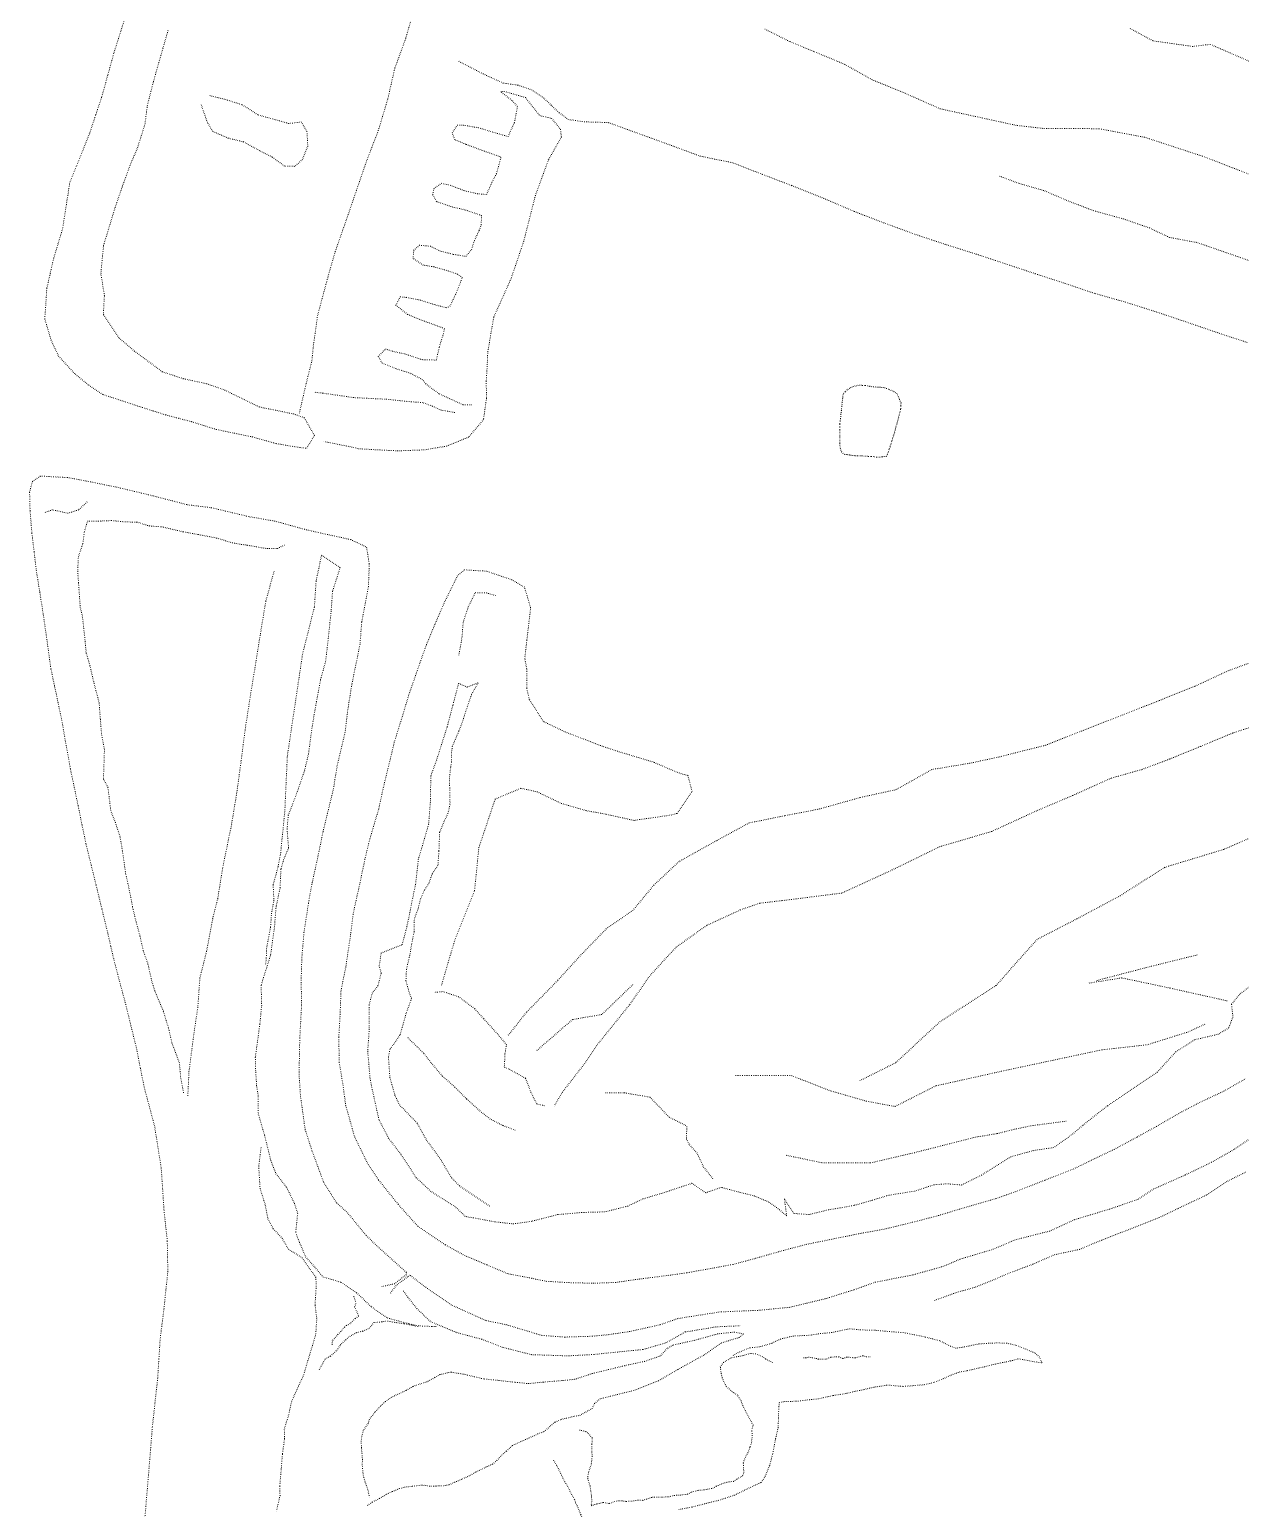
# Model space of a CAD drawing. Extents: x 682410 to 689460, y 7661803 to 7669124.
# Drawn here: x 685613 to 685848.6, y 7665255.3 to 7665543 of the extents above; entities that cross this region are included whole.
import ezdxf

# ---------------------------------------------------------------- set-up
doc = ezdxf.new("R2010")
doc.units = 0
doc.header["$MEASUREMENT"] = 0
doc.linetypes.add('DOT', pattern=[0.25, 0, -0.25])
doc.layers.add('02 TOE_Line', color=1, linetype='DOT', lineweight=20)

msp = doc.modelspace()

# ---------------------------------------------------------------- linework, layer by layer
at = {"layer": '02 TOE_Line'}
for points in [[(685632.1, 7665546.92, 4142.99), (685630.74, 7665542.65, 4143.43), (685629.39, 7665538.38, 4143.87), (685628.21, 7665534.11, 4144.21), (685627.03, 7665529.83, 4144.55), (685625.84, 7665526.28, 4144.84), (685624.66, 7665522.73, 4145.13), (685623.38, 7665519.55, 4145.5), (685622.1, 7665516.36, 4145.88), (685620.82, 7665513.18, 4146.26), (685620.13, 7665508.71, 4146.56), (685619.43, 7665504.25, 4146.86), (685618.55, 7665501.33, 4146.99), (685617.67, 7665498.42, 4147.12), (685617.02, 7665495.54, 4147.46), (685616.36, 7665492.66, 4147.79), (685616.17, 7665489.67, 4147.97), (685615.97, 7665486.69, 4148.14), (685617.18, 7665482.59, 4148.41), (685618.65, 7665479.45, 4148.65), (685621.91, 7665475.95, 4148.98), (685624.53, 7665473.82, 4149.06), (685627.3, 7665471.98, 4149.21), (685631.3, 7665470.68, 4149.42), (685634.6, 7665469.58, 4149.46), (685637.06, 7665468.8, 4149.34), (685639.51, 7665468.02, 4149.22), (685642.02, 7665467.37, 4149.27), (685644.52, 7665466.71, 4149.33), (685646.92, 7665465.95, 4149.36), (685649.33, 7665465.2, 4149.39), (685652.84, 7665464.47, 4149.39), (685656.36, 7665463.75, 4149.39), (685661, 7665462.44, 4149.46), (685665.59, 7665461.68, 4149.5), (685666.92, 7665461.56, 4149.6), (685668.41, 7665464.04, 4149.23), (685666.44, 7665467.49, 4148.94), (685664.32, 7665468.23, 4149.02), (685657.69, 7665469.58, 4149.17), (685650.83, 7665472.92, 4148.17), (685647.5, 7665474.09, 4148.03), (685642.9, 7665475.07, 4148.15), (685638.83, 7665476.43, 4148.21), (685633.44, 7665480.42, 4148.17), (685630.35, 7665483.06, 4148.03), (685627.36, 7665487.58, 4147.88), (685627.56, 7665491.26, 4147.64), (685626.88, 7665495.59, 4147.23), (685627.4, 7665501.01, 4146.8), (685629.63, 7665508.33, 4146.16), (685631.08, 7665512.54, 4145.84), (685632.52, 7665516.51, 4145.54), (685634.01, 7665520.01, 4145.27), (685635.47, 7665524.65, 4144.9), (685635.9, 7665528.18, 4144.66), (685637.09, 7665532.85, 4144.27), (685638.94, 7665539.37, 4143.65), (685640.01, 7665543.03, 4143.28)], [(685687.94, 7665547.49, 4141.01), (685686.17, 7665541.24, 4141.55), (685684.04, 7665535.42, 4142.22), (685682.69, 7665529.49, 4142.68), (685680.85, 7665523.36, 4143.2), (685678.58, 7665517.46, 4143.85), (685676.59, 7665511.71, 4144.45), (685674.59, 7665505.86, 4145.01), (685672.46, 7665499.8, 4145.55), (685670.75, 7665493.78, 4145.92), (685669.03, 7665487.38, 4146.54), (685668.16, 7665481.05, 4147.38), (685667.93, 7665478.6, 4147.58), (685666.76, 7665473.91, 4147.97), (685665.48, 7665468.33, 4148.51)], [(685855.61, 7665512.77, 4130.03), (685841.57, 7665518.23, 4130.32), (685829.84, 7665522.08, 4130.18), (685821.02, 7665523.71, 4130.5), (685810.12, 7665523.78, 4130.29), (685804.94, 7665524.36, 4130.26), (685790.14, 7665527.59, 4130.86), (685783.11, 7665530.7, 4130.64), (685776.9, 7665533.24, 4130.65), (685771.59, 7665536.23, 4130.65), (685765.56, 7665538.74, 4130.66), (685760.81, 7665540.7, 4130.66), (685755.94, 7665543.14, 4130.32)], [(685827.1, 7665543.21, 4110.68), (685831.55, 7665540.8, 4110.77), (685839.26, 7665539.72, 4110.51), (685842.71, 7665540.12, 4110.26), (685855.38, 7665534.62, 4110.54)], [(685849.86, 7665482.13, 4149), (685844.15, 7665484, 4149.04), (685838.21, 7665486.05, 4149.14), (685832.29, 7665488.04, 4149.27), (685826.17, 7665489.98, 4149.3), (685820.17, 7665491.67, 4149.57), (685814.44, 7665493.61, 4149.55), (685808.65, 7665495.5, 4149.65), (685802.96, 7665497.39, 4149.81), (685797.16, 7665499.31, 4149.87), (685791.15, 7665501.21, 4150.01), (685785.18, 7665503.19, 4150.07), (685779.07, 7665505.44, 4150.11), (685773.35, 7665507.64, 4150.17), (685767.53, 7665510.15, 4150.12), (685761.23, 7665512.66, 4150.14), (685755.52, 7665514.85, 4150.15), (685749.72, 7665517.1, 4150.16), (685743.46, 7665518.37, 4150.19), (685738.25, 7665520.31, 4150.28), (685725.58, 7665524.91, 4150.26), (685720.99, 7665525.04, 4150.23), (685717.82, 7665525.51, 4150.25), (685716.03, 7665526.81, 4149.87), (685713.07, 7665529.63, 4149.04), (685710.75, 7665531.24, 4148.36), (685707.99, 7665532.2, 4147.62), (685705.13, 7665532.59, 4146.89), (685701.24, 7665534.37, 4146.89), (685696.28, 7665536.94, 4146.81)], [(685648.08, 7665530.15, 4143.83), (685651.14, 7665529.39, 4143.85), (685654.36, 7665528.37, 4143.86), (685657.5, 7665526.38, 4143.88), (685660.91, 7665525.44, 4143.87), (685663.41, 7665524.72, 4143.96), (685665.85, 7665525.02, 4143.85), (685666.96, 7665523.2, 4143.94), (685667.13, 7665520.32, 4144.16), (685666.08, 7665517.74, 4144.5), (685664.61, 7665516.39, 4144.71), (685662.59, 7665516.44, 4144.68), (685660.18, 7665518.21, 4144.64), (685657.77, 7665519.43, 4144.52), (685654.57, 7665521.17, 4144.38), (685651.67, 7665521.87, 4144.45), (685648.63, 7665523.18, 4144.51), (685647.6, 7665524.93, 4144.23), (685646.4, 7665528.34, 4144.03)], [(685698.95, 7665469.99, 4149.69), (685697.29, 7665470.02, 4149.73), (685692.65, 7665472.15, 4148.85), (685690.06, 7665474.08, 4147.89), (685689.42, 7665474.91, 4147.91), (685687.06, 7665476.14, 4147.85), (685684.26, 7665477.04, 4147.89), (685681.58, 7665478.11, 4147.83), (685680.83, 7665479.41, 4147.86), (685682.26, 7665480.85, 4147.76), (685683.55, 7665480.43, 4147.95), (685686.02, 7665479.89, 4147.88), (685689.35, 7665478.78, 4147.94), (685692.14, 7665478.7, 4147.88), (685692.73, 7665481.33, 4147.67), (685693.42, 7665483.5, 4147.57), (685693.72, 7665484.83, 4147.56), (685691.85, 7665485.53, 4147.62), (685689.55, 7665486.36, 4147.63), (685686.52, 7665487.58, 4147.64), (685684.26, 7665489.4, 4147.54), (685685.13, 7665491, 4147.55), (685686.29, 7665490.9, 4147.57), (685689.01, 7665490.37, 4147.55), (685691.88, 7665489.45, 4147.52), (685694.09, 7665488.88, 4147.58), (685694.79, 7665489.19, 4147.57), (685695.91, 7665491.52, 4147.42), (685696.96, 7665494.16, 4147.48), (685697.21, 7665494.79, 4147.42), (685696.21, 7665495.45, 4147.45), (685694.45, 7665496.04, 4147.49), (685691.58, 7665496.86, 4147.37), (685689.59, 7665497.16, 4147.41), (685687.6, 7665498.47, 4147.38), (685687.74, 7665500.07, 4147.39), (685688.85, 7665501.04, 4147.39), (685690.97, 7665500.85, 4147.3), (685692.82, 7665499.93, 4147.38), (685695.43, 7665499.27, 4147.27), (685697.86, 7665498.87, 4147.31), (685698.99, 7665500.17, 4147.19), (685699.53, 7665501.95, 4147.21), (685700.49, 7665503.97, 4147.11), (685700.88, 7665505.04, 4147.01), (685700.9, 7665506.84, 4147.09), (685697.71, 7665507.93, 4147.21), (685695.33, 7665508.46, 4147.33), (685692.17, 7665509.54, 4147.15), (685691.42, 7665510.91, 4147.1), (685691.67, 7665512.07, 4147.21), (685693.1, 7665513.09, 4147.06), (685694.84, 7665512.72, 4147.11), (685697.66, 7665511.62, 4147.07), (685700.16, 7665511.06, 4146.99), (685701.89, 7665510.9, 4147.11), (685702.98, 7665513.32, 4146.96), (685703.84, 7665514.97, 4147.03), (685704.68, 7665518.02, 4146.94), (685704.53, 7665518.28, 4146.89), (685701, 7665519.51, 4146.95), (685697.86, 7665520.69, 4146.93), (685695.7, 7665521.59, 4146.95), (685695.22, 7665522.92, 4146.97), (685696.22, 7665524.42, 4146.89), (685697.45, 7665524.38, 4147.03), (685700.33, 7665523.91, 4146.9), (685703.32, 7665522.99, 4146.87), (685706.09, 7665522.2, 4147.02), (685707.32, 7665524.91, 4147.02), (685707.93, 7665528.01, 4146.96), (685706.82, 7665529.23, 4146.93), (685704.68, 7665530.9, 4146.87), (685705.37, 7665530.98, 4146.92), (685709.46, 7665529.77, 4148.12), (685712.27, 7665526.25, 4149.39), (685714.55, 7665525.74, 4149.82), (685716.3, 7665523.6, 4150.23), (685716.46, 7665522.09, 4150.05), (685713.95, 7665517.68, 4150.2), (685711.4, 7665510.72, 4150.05), (685709.13, 7665501.79, 4150.05), (685706.67, 7665494.54, 4150.02), (685703.29, 7665487.01, 4149.91), (685702.15, 7665480.35, 4150.22), (685702.04, 7665477.85, 4150.32), (685701.84, 7665474.55, 4150.19), (685701.89, 7665471.2, 4150.57), (685701.31, 7665467.13, 4149.9), (685698.43, 7665463.72, 4149.62), (685694.13, 7665461.97, 4149.52), (685689.97, 7665461.24, 4149.52), (685684.55, 7665461.04, 4149.43), (685680.63, 7665461.24, 4149.43), (685677.11, 7665461.44, 4149.74), (685675.06, 7665461.91, 4149.18), (685670.23, 7665462.84, 4149.12)], [(685897.33, 7665482, 4144.75), (685895.02, 7665482.64, 4144.88), (685887.59, 7665485.44, 4144.89), (685880.24, 7665487.02, 4144.89), (685873.94, 7665489.04, 4144.89), (685865.8, 7665491.85, 4144.89), (685860.11, 7665494.83, 4144.89), (685854.25, 7665496.68, 4144.89), (685846.63, 7665499.31, 4144.89), (685840.07, 7665501.59, 4144.9), (685834.73, 7665502.56, 4144.9), (685830.88, 7665504.4, 4144.9), (685825.8, 7665506.16, 4144.9), (685820.03, 7665507.74, 4144.9), (685814.78, 7665509.76, 4144.9), (685810.31, 7665511.69, 4144.9), (685805.41, 7665513.09, 4144.9), (685801.65, 7665514.5, 4144.9)], [(685695.73, 7665468.51, 4149.76), (685693.06, 7665468.96, 4149.46), (685691.36, 7665469.74, 4148.68), (685689.45, 7665470.44, 4148.12), (685687.03, 7665470.6, 4148.14), (685682.43, 7665471.08, 4148), (685676.08, 7665471.4, 4147.87), (685670.05, 7665472.27, 4148.06), (685668.55, 7665472.43, 4147.99)], [(685635.37, 7665252.46, 4159.01), (685635.77, 7665257.38, 4158.88), (685636.18, 7665262.3, 4158.76), (685636.54, 7665266.75, 4158.69), (685636.9, 7665271.2, 4158.63), (685637.42, 7665275.95, 4158.46), (685637.94, 7665280.69, 4158.29), (685638.17, 7665284.44, 4158.2), (685638.41, 7665288.19, 4158.1), (685638.78, 7665291.18, 4158.11), (685639.15, 7665294.18, 4158.11), (685639.52, 7665297.75, 4158.04), (685639.9, 7665301.32, 4157.98), (685639.85, 7665304.36, 4157.94), (685639.79, 7665307.4, 4157.91), (685639.47, 7665310.38, 4157.98), (685639.15, 7665313.36, 4158.05), (685638.89, 7665317.43, 4158.03), (685638.62, 7665321.5, 4158.01), (685637.97, 7665325.6, 4157.91), (685637.32, 7665329.69, 4157.8), (685636.33, 7665333.38, 4157.72), (685635.35, 7665337.06, 4157.63), (685634.55, 7665341.04, 4157.48), (685633.76, 7665345.01, 4157.32), (685632.73, 7665349.17, 4157.2), (685631.71, 7665353.32, 4157.08), (685630.54, 7665357.75, 4156.9), (685629.37, 7665362.18, 4156.72), (685628.77, 7665364.78, 4156.59), (685628.18, 7665367.38, 4156.46), (685627.06, 7665371.98, 4156.22), (685625.94, 7665376.58, 4155.97), (685624.96, 7665380.59, 4155.71), (685623.97, 7665384.6, 4155.44), (685623.21, 7665388.29, 4155.19), (685622.45, 7665391.99, 4154.94), (685621.69, 7665395.6, 4154.67), (685620.94, 7665399.2, 4154.4), (685620.08, 7665404.03, 4153.98), (685619.22, 7665408.87, 4153.57), (685618.53, 7665412.14, 4153.38), (685617.84, 7665415.41, 4153.19), (685617.15, 7665418.68, 4153), (685616.66, 7665422.22, 4152.71), (685616.16, 7665425.76, 4152.43), (685615.66, 7665429.3, 4152.14), (685614.99, 7665433.55, 4151.92), (685614.31, 7665437.8, 4151.7), (685613.89, 7665441.43, 4151.49), (685613.46, 7665445.06, 4151.29), (685613.1, 7665449.38, 4150.83), (685613.01, 7665453, 4150.65), (685613.56, 7665455.06, 4150.83), (685615.16, 7665456.13, 4150.55), (685620.33, 7665455.84, 4150.43), (685623.77, 7665455.22, 4150.35), (685629.97, 7665453.97, 4150.22), (685637.04, 7665452.28, 4150.21), (685643.75, 7665450.54, 4150.23), (685648.35, 7665449.98, 4150.5), (685655.7, 7665448.23, 4150.47), (685660.68, 7665447.38, 4150.28), (685666.48, 7665445.78, 4150.17), (685669.54, 7665445.07, 4150.11), (685675.47, 7665443.78, 4150.09), (685678.57, 7665442.3, 4150.33), (685679.1, 7665438.91, 4150.44), (685678.9, 7665434.41, 4150.91), (685677.61, 7665427.68, 4151.33), (685677.29, 7665423.41, 4151.91), (685675.69, 7665415.58, 4152.39), (685674.88, 7665410.48, 4153), (685674.39, 7665406.29, 4153.68), (685672.87, 7665399.92, 4154.44), (685672.07, 7665395.06, 4154.9), (685670.95, 7665390.49, 4155.41), (685670.09, 7665386.9, 4156.09), (685669.01, 7665381.68, 4156.57), (685667.99, 7665377.06, 4157.22), (685667.26, 7665373.03, 4157.71), (685666.39, 7665367.37, 4158.2), (685665.98, 7665362.56, 4158.72), (685665.84, 7665358.02, 4159.31), (685665.92, 7665353.23, 4159.86), (685665.57, 7665346.72, 4160.7), (685665.43, 7665339.65, 4161.22), (685665.72, 7665335.41, 4161.72), (685666.61, 7665329, 4162.41), (685667.97, 7665324.82, 4162.85), (685670.22, 7665318.71, 4163.48), (685672.76, 7665314.7, 4163.95), (685674.85, 7665312.82, 4164.42), (685678.48, 7665308.4, 4164.92), (685681, 7665305.97, 4165.34), (685686.36, 7665301.17, 4165.89), (685686.28, 7665300.76, 4166.05), (685684, 7665299.01, 4165.53), (685681.39, 7665298.41, 4164.99)], [(685624.19, 7665451.11, 4152.01), (685622.53, 7665449.55, 4151.94), (685620.48, 7665448.9, 4152.1), (685617.45, 7665449.57, 4152.39), (685615.88, 7665449, 4152.39)], [(685642.94, 7665336.17, 4157.17), (685642.43, 7665338.86, 4157.09), (685642.15, 7665341.97, 4157.02), (685640.71, 7665345.83, 4157.01), (685640.01, 7665348.83, 4156.89), (685639.04, 7665352, 4156.74), (685637.37, 7665355.98, 4156.81), (685636.74, 7665358.01, 4156.71), (685636, 7665361.35, 4156.71), (685635.12, 7665363.79, 4156.43), (685634.45, 7665366.77, 4156.36), (685633.74, 7665369.37, 4156.24), (685633.02, 7665372.36, 4156.12), (685632.3, 7665376.14, 4155.88), (685631.69, 7665378.82, 4155.62), (685631.06, 7665383.27, 4155.46), (685630.61, 7665385.99, 4155.21), (685629.7, 7665388.71, 4155), (685628.81, 7665390.98, 4154.74), (685628.26, 7665395.56, 4154.64), (685627.38, 7665397.19, 4154.13), (685627.57, 7665402.81, 4154.01), (685627.02, 7665405.95, 4153.76), (685626.76, 7665408.98, 4153.48), (685626.55, 7665412, 4153.1), (685625.48, 7665416.07, 4152.9), (685624.75, 7665419.26, 4152.62), (685624.02, 7665421.71, 4152.24), (685623.81, 7665423.98, 4152.05), (685623.29, 7665428.85, 4151.93), (685622.87, 7665430.57, 4151.59), (685622.53, 7665435.39, 4151.36), (685622.37, 7665437.58, 4151.08), (685622.5, 7665440.38, 4150.98), (685623.36, 7665442.98, 4150.69), (685623.67, 7665445.32, 4150.58), (685624.28, 7665447.37, 4150.54), (685626.86, 7665447.39, 4150.57), (685628.9, 7665447.48, 4150.33), (685631.59, 7665447.21, 4150.29), (685633.9, 7665447.18, 4150.26), (685636.31, 7665446.42, 4150.36), (685638.68, 7665446.27, 4150.32), (685642.92, 7665445.28, 4150.4), (685645.89, 7665444.75, 4150.51), (685649.4, 7665444.07, 4150.67), (685652.47, 7665443.13, 4150.66), (685655.38, 7665442.66, 4150.5), (685659.29, 7665442.01, 4150.33), (685661.26, 7665442.06, 4150.3), (685662.75, 7665442.79, 4150.28)], [(685658.93, 7665361.2, 4158.1), (685659.06, 7665362.46, 4158.01), (685659.13, 7665364.49, 4157.78), (685659.9, 7665368.49, 4157.36), (685660.06, 7665371.02, 4157.12), (685660.54, 7665373.56, 4156.57), (685660.39, 7665376.61, 4156.2), (685661.37, 7665380.18, 4156.04), (685661.82, 7665382.51, 4154.95), (685662.66, 7665390.89, 4154.35), (685663.15, 7665401.67, 4153.67), (685666.14, 7665421.65, 4152.14), (685668.42, 7665430.66, 4151.43), (685668.74, 7665435.7, 4151.05), (685669.81, 7665440.74, 4150.99), (685673.42, 7665438.32, 4150.55), (685671.95, 7665433.73, 4151.04), (685671.67, 7665429.79, 4151.21), (685671.04, 7665423.89, 4151.76), (685670.59, 7665420.03, 4151.97), (685669.59, 7665416.47, 4152.12), (685668.8, 7665412.22, 4152.27), (685667.98, 7665407.38, 4152.93), (685667.26, 7665402.05, 4153.48), (685666.48, 7665398.78, 4153.76), (685664.88, 7665394.14, 4154.54), (685663.32, 7665390.11, 4155.03), (685663.1, 7665387.4, 4154.85), (685663.39, 7665383.79, 4155.69), (685662.43, 7665381.53, 4155.76), (685661.9, 7665379.63, 4156.24), (685661.74, 7665376.03, 4156.87), (685660.97, 7665372.39, 4157.66), (685660.67, 7665368.6, 4157.48), (685659.9, 7665362.98, 4157.7), (685658.05, 7665357.06, 4157.8), (685658.16, 7665353.1, 4157.92), (685657.79, 7665349.44, 4157.32), (685656.92, 7665343.02, 4156.6), (685657, 7665340.13, 4156.6), (685657.18, 7665337.5, 4157.81), (685657.49, 7665335.55, 4158.95), (685657.49, 7665332.08, 4160.56), (685658.72, 7665327.9, 4161.52), (685659.94, 7665322.97, 4161.73), (685660.93, 7665320.41, 4161.59), (685663.01, 7665317.75, 4162.77), (685664.53, 7665314.66, 4163), (685665.16, 7665312.72, 4162.95), (685664.78, 7665308.97, 4161.65), (685665.5, 7665307.08, 4160.69), (685666.7, 7665304.25, 4160.88), (685668.49, 7665302.23, 4160.56), (685670.08, 7665300.33, 4160.92), (685673.63, 7665299.27, 4162.41), (685676.6, 7665297.26, 4162.3), (685679.53, 7665294.48, 4162.96), (685682.63, 7665292.34, 4164.45), (685686.88, 7665291.18, 4166.47), (685688.69, 7665290.8, 4166.72), (685691.3, 7665290.69, 4167.89), (685692.12, 7665290.65, 4167.79)], [(685643.79, 7665335.59, 4156.71), (685644.02, 7665340.21, 4156.55), (685644.9, 7665347.16, 4156.29), (685645.74, 7665352.78, 4156.09), (685646.13, 7665358.47, 4155.9), (685647.45, 7665363.72, 4155.76), (685648.64, 7665370.07, 4155.55), (685649.6, 7665373.89, 4155.42), (685650.58, 7665379.96, 4155.23), (685652.31, 7665388.4, 4154.89), (685653.32, 7665394.57, 4154.44), (685654.17, 7665400.75, 4153.89), (685654.93, 7665406.76, 4153.48), (685655.95, 7665413.33, 4152.98), (685656.96, 7665419.52, 4152.51), (685657.91, 7665425.46, 4152.04), (685658.97, 7665431.83, 4151.47), (685660.62, 7665437.79, 4150.95)], [(685693.15, 7665357.09, 4155.8), (685695.71, 7665365.82, 4155.04), (685699.57, 7665375.45, 4154.09), (685700.4, 7665383.82, 4153.53), (685703.58, 7665393.29, 4152.74), (685708.59, 7665395.4, 4152.4), (685711.73, 7665394.7, 4152.39), (685716.45, 7665392.45, 4152.35), (685721.25, 7665391.04, 4152.2), (685725.21, 7665390.33, 4151.97), (685730.56, 7665389.14, 4151.51), (685737.8, 7665390.18, 4151.17), (685738.98, 7665390.5, 4151.05), (685741.88, 7665394.75, 4150.75), (685741.07, 7665397.89, 4150.24), (685739.77, 7665398.21, 4150.23), (685738.46, 7665398.71, 4150.24), (685734.46, 7665400.45, 4150.25), (685727.41, 7665402.59, 4150.16), (685724.45, 7665403.56, 4150.11), (685717.29, 7665406.32, 4150), (685712.97, 7665408.38, 4149.95), (685710.21, 7665412.69, 4150.09), (685709.72, 7665414.9, 4150.11), (685709.76, 7665416.65, 4150.1), (685709.72, 7665418.65, 4150.11), (685709.34, 7665420.61, 4150.68), (685709.75, 7665424.27, 4150.58), (685710.48, 7665430.51, 4150.41), (685709.28, 7665434.51, 4150.23), (685706.85, 7665435.95, 4150.15), (685701.85, 7665437.64, 4150.21), (685697.59, 7665437.89, 4150.42), (685696.26, 7665436.75, 4150.36), (685693.64, 7665431.42, 4150.71), (685691.86, 7665427.29, 4151.02), (685690.19, 7665423.28, 4151.39), (685688.91, 7665419.69, 4151.56), (685686.73, 7665413.42, 4152.39), (685685.44, 7665409.11, 4152.89), (685683.96, 7665404.37, 4153.47), (685682.91, 7665399.97, 4154.02), (685681.84, 7665395.59, 4154.64), (685680.92, 7665391.35, 4155.01), (685679.16, 7665385.39, 4156.02), (685678.23, 7665381.57, 4156.34), (685677.3, 7665377.04, 4156.87), (685676, 7665371.22, 4157.75), (685675.46, 7665366.93, 4158.3), (685674.52, 7665360.61, 4158.97), (685673.58, 7665355.94, 4159.61), (685673.42, 7665351.42, 4160.02), (685673.16, 7665346.94, 4160.6), (685673.24, 7665342.09, 4161.18), (685673.94, 7665337.92, 4161.67), (685674.51, 7665333.64, 4162.05), (685676.25, 7665327.55, 4162.9), (685678.86, 7665322.21, 4163.63), (685680.91, 7665319.17, 4163.92), (685684.72, 7665314.45, 4164.76), (685688.56, 7665310.17, 4165.51), (685693.92, 7665306.54, 4166.16), (685697.64, 7665304.5, 4166.57), (685702.01, 7665302.65, 4167.03), (685706.09, 7665300.93, 4167.65), (685710.68, 7665300.06, 4168.25), (685713.52, 7665299.47, 4168.59), (685718.06, 7665299.21, 4169.1), (685722.73, 7665299.1, 4169.65), (685727.03, 7665299.25, 4170.17), (685731.7, 7665299.93, 4170.59), (685736.58, 7665300.54, 4171.15), (685741, 7665301.15, 4171.56), (685745.52, 7665301.98, 4172.14), (685749.85, 7665302.75, 4172.59), (685754.28, 7665303.95, 4173.3), (685758.94, 7665305.29, 4173.97), (685764.1, 7665306.65, 4174.5), (685767.21, 7665307.29, 4174.88), (685772.48, 7665308.35, 4175.53), (685774.85, 7665308.81, 4175.61), (685779.63, 7665309.7, 4176.21), (685785.72, 7665311.19, 4177.02), (685789.84, 7665312.28, 4177.28), (685795.18, 7665313.89, 4177.98), (685801.02, 7665315.57, 4178.74), (685804.84, 7665316.93, 4179.07), (685810.54, 7665319.16, 4179.58), (685816.08, 7665321.32, 4180.11), (685820.14, 7665323.31, 4180.5), (685824, 7665325.14, 4180.79), (685828.48, 7665327.56, 4181.27), (685832.23, 7665329.62, 4181.6), (685837.16, 7665332.46, 4182.13), (685840.83, 7665334.36, 4182.48), (685845.34, 7665336.48, 4182.94), (685849.63, 7665338.93, 4183.42)], [(685696.52, 7665421.28, 4151.67), (685697.14, 7665424.85, 4151.33), (685697.36, 7665427.73, 4151.16), (685698.35, 7665430.69, 4150.98), (685699.71, 7665433.45, 4150.67), (685701.9, 7665433.41, 4150.4), (685703.66, 7665432.88, 4150.61)], [(685852.34, 7665420.5, 4149.14), (685846.18, 7665418.26, 4149.05), (685839.68, 7665415.23, 4149.18), (685832.6, 7665412.4, 4149.21), (685825.56, 7665409.63, 4149.36), (685817.58, 7665406.51, 4149.16), (685810.62, 7665403.76, 4149.38), (685801.47, 7665401.46, 4149.67), (685795.85, 7665400.25, 4149.81), (685788.53, 7665399.04, 4149.95), (685781.58, 7665395.13, 4150.29), (685774.53, 7665393.58, 4150.03), (685766.66, 7665391.37, 4150.24), (685759.9, 7665390.05, 4150.84), (685752.98, 7665388.65, 4150.75), (685746.61, 7665385.19, 4150.63), (685739.38, 7665381.16, 4150.93), (685734.44, 7665376.55, 4151.87), (685730.4, 7665371.67, 4152.34), (685725.2, 7665368.06, 4152.68), (685720.34, 7665363.05, 4153.51), (685715.7, 7665357.97, 4154.54), (685709.66, 7665351.8, 4154.92), (685705.99, 7665347.16, 4155.23)], [(685851.72, 7665357.83, 4178.83), (685848.44, 7665355.36, 4178), (685846.82, 7665353.38, 4178.39), (685847.1, 7665350.92, 4179.97), (685846.27, 7665348.78, 4181.16), (685844.23, 7665347.54, 4181.29), (685839.6, 7665346.45, 4180.05), (685835.99, 7665344.1, 4179.87), (685832.38, 7665340.17, 4179.68), (685828.04, 7665337.22, 4179.77), (685822.68, 7665333.61, 4179.69), (685817.82, 7665329.77, 4180.01), (685815.96, 7665328.15, 4179.98), (685812.26, 7665325.51, 4179.92), (685808.26, 7665324.9, 4179.65), (685803.91, 7665323.71, 4179.25), (685798.18, 7665320.14, 4179.05), (685794.31, 7665318.21, 4179.04), (685791.51, 7665318.45, 4179.32), (685788.93, 7665318.25, 4180.36), (685785.24, 7665317.03, 4179.53), (685780.08, 7665316.21, 4178.96), (685776.9, 7665315.23, 4178.49), (685773.29, 7665314.22, 4178.15), (685768.1, 7665313.31, 4177.56), (685764.61, 7665312.46, 4176.99), (685761.66, 7665312.68, 4176.42), (685759.85, 7665315.5, 4176.63), (685760.29, 7665312.19, 4175.27), (685758.92, 7665313.4, 4175.1), (685756.79, 7665314.9, 4173.05), (685754.01, 7665316.08, 4171.1), (685751.23, 7665316.77, 4169.54), (685747.58, 7665317.74, 4167.64), (685744.54, 7665316.71, 4167.02), (685741.86, 7665318.54, 4166.81), (685736.25, 7665316.68, 4165.79), (685732.31, 7665315.49, 4165.47), (685729.31, 7665314.08, 4165.17), (685724.93, 7665312.99, 4165.05), (685720.42, 7665312.86, 4164.89), (685715.68, 7665312.44, 4165.29), (685710.7, 7665311.15, 4165.51), (685707.11, 7665310.64, 4165.98), (685703.55, 7665311.04, 4165.6), (685697.77, 7665312.09, 4165.58), (685695.77, 7665314.01, 4164.11), (685691.09, 7665316.96, 4163.57), (685688.23, 7665319.6, 4162.78), (685685.24, 7665324.18, 4161.67), (685682.84, 7665327.31, 4161.57), (685680.97, 7665330.94, 4161.19), (685679.68, 7665336.76, 4160.8), (685679.23, 7665339.15, 4160.47), (685678.78, 7665344.19, 4160.08), (685679.08, 7665348.51, 4160.28), (685679.07, 7665353.23, 4160.44), (685679.64, 7665355.5, 4160.12), (685680.77, 7665356.94, 4161.11), (685681.41, 7665359.46, 4161.8), (685681.03, 7665360.82, 4161.49), (685681.4, 7665363.32, 4160.02), (685685.49, 7665364.96, 4157.06), (685686.4, 7665368.44, 4155.89), (685687.03, 7665371.49, 4155.21), (685688.12, 7665376.92, 4154.61), (685688.63, 7665381.54, 4154.07), (685690.64, 7665388.4, 4153.99), (685690.97, 7665392.67, 4153.62), (685691.07, 7665397.83, 4153.48), (685692.18, 7665400.86, 4152.73), (685694.26, 7665407.4, 4152.68), (685695.38, 7665411.68, 4152.12), (685696.46, 7665415.79, 4151.51), (685698.15, 7665415.09, 4151.58), (685700.24, 7665415.9, 4151.71), (685698.98, 7665413.62, 4151.63), (685698.07, 7665411.01, 4152.04), (685697.2, 7665408.29, 4152.41), (685696.5, 7665406.45, 4152.36), (685696.11, 7665405.58, 4152.36), (685695.24, 7665403.54, 4152.57), (685695.1, 7665402.46, 4152.69), (685695.11, 7665400.43, 4152.84), (685694.93, 7665399.53, 4152.98), (685694.68, 7665397.37, 4153.19), (685694.74, 7665395.34, 4153.19), (685694.75, 7665394.33, 4153.25), (685694.8, 7665392.24, 4153.35), (685694.39, 7665390.49, 4153.45), (685693.66, 7665388.94, 4153.62), (685692.78, 7665386.83, 4153.84), (685692.64, 7665383.14, 4154), (685692.45, 7665380.36, 4154.23), (685691.33, 7665378.73, 4154.38), (685690.7, 7665376.95, 4154.63), (685689.8, 7665375.59, 4154.66), (685689, 7665373.69, 4154.83), (685688.58, 7665371.91, 4155.04), (685687.86, 7665370.02, 4155.07), (685687.79, 7665367.32, 4155.64), (685687.33, 7665365.07, 4155.89), (685686.95, 7665362.85, 4155.98), (685686.32, 7665360.18, 4156.71), (685686.22, 7665357.9, 4156.87), (685686.86, 7665355.61, 4157.05), (685687.3, 7665354.47, 4157.02), (685686.26, 7665351.58, 4156.99), (685685.05, 7665347.34, 4158.19), (685683.1, 7665344.58, 4158.65), (685682.83, 7665343.09, 4159.01), (685683.09, 7665339.17, 4159.81), (685684.06, 7665335.72, 4160.32), (685684.94, 7665333.83, 4161.05), (685688.39, 7665330.26, 4161.24), (685690.24, 7665326.93, 4161.57), (685692.93, 7665323.26, 4162.02), (685695.07, 7665319.63, 4163.07), (685696.62, 7665318.06, 4163.5), (685702.69, 7665313.98, 4164.25)], [(685857.18, 7665409.43, 4160.26), (685847.06, 7665406.14, 4160.52), (685840.77, 7665403.53, 4160.74), (685834.75, 7665401.06, 4160.5), (685829.28, 7665399.01, 4160.62), (685823.4, 7665397.36, 4160.32), (685815.94, 7665394, 4160.91), (685808.88, 7665391, 4160.93), (685800.19, 7665387, 4161.01), (685790, 7665384, 4161.61), (685780.81, 7665379.5, 4162.5), (685771, 7665375, 4163.41), (685759.35, 7665373.53, 4160.18), (685755.01, 7665373.03, 4160.12), (685751.26, 7665371.72, 4160.22), (685744.73, 7665368.72, 4160.06), (685738.81, 7665364.51, 4160.31), (685733.63, 7665358.87, 4160.23), (685729.72, 7665353.28, 4161.04), (685723.34, 7665345.36, 4162.22), (685721, 7665341.86, 4162.38), (685716.67, 7665336.29, 4162.65), (685715.04, 7665333.53, 4162.98)], [(685854.5, 7665387.5, 4172.51), (685845.31, 7665383.5, 4173.56), (685833.81, 7665380, 4173.23), (685825.19, 7665374.5, 4173.51), (685816.75, 7665370, 4173.13), (685809, 7665366, 4173.17), (685801, 7665357, 4173.22), (685790.13, 7665350, 4172.46), (685781.5, 7665342, 4172.6), (685774.5, 7665338.5, 4172.62)], [(685820.63, 7665358, 4176.99), (685830.19, 7665360.5, 4177.67), (685840.25, 7665363, 4178.58)], [(685713.17, 7665333.64, 4162.72), (685711.66, 7665333.98, 4162.87), (685710.54, 7665336.24, 4161.62), (685709.49, 7665338.98, 4160.24), (685706.18, 7665340.8, 4159.7), (685705.36, 7665341.13, 4159.18), (685705.49, 7665343.71, 4157.78), (685705.78, 7665345.5, 4156.26), (685704.01, 7665347.63, 4155.68), (685701.31, 7665350.62, 4155.5), (685699.58, 7665352.52, 4155.61), (685696.47, 7665354.83, 4155.78), (685693.47, 7665355.83, 4155.82), (685691.7, 7665355.7, 4157.3)], [(685730.34, 7665357.19, 4160.16), (685724.33, 7665351.38, 4160.08), (685718.62, 7665350.4, 4159.81), (685711.51, 7665344.22, 4159.68)], [(685819.12, 7665357.5, 4176.75), (685825.5, 7665358.5, 4177.24), (685834.94, 7665356.5, 4177.16), (685846.13, 7665354, 4177.17)], [(685841.63, 7665349.5, 4178.12), (685838.44, 7665348, 4178.11), (685830.44, 7665345.5, 4178.5), (685821.56, 7665344.5, 4178.04), (685802.81, 7665340.5, 4177.85), (685789.31, 7665337.5, 4177.76), (685781.38, 7665333.5, 4177.64), (685775.81, 7665334.5, 4176.7), (685768.88, 7665336.5, 4172.59), (685761.19, 7665339.5, 4171.6), (685750.19, 7665339.5, 4171.42)], [(685707.5, 7665328.87, 4163.27), (685705.1, 7665329.78, 4162.83), (685702.61, 7665331.04, 4162.47), (685700.45, 7665332.75, 4162.09), (685698.04, 7665334.94, 4161.52), (685695.73, 7665337.26, 4160.78), (685693.27, 7665339.43, 4160.23), (685691.07, 7665342.06, 4159.67), (685689.64, 7665343.89, 4159.55), (685686.54, 7665346.91, 4159.05)], [(685725.06, 7665336.16, 4166.83), (685728.74, 7665336.14, 4166.23), (685733.7, 7665335.29, 4166.11), (685737.44, 7665331.4, 4164.9), (685740.87, 7665329.68, 4165.24), (685740.78, 7665327.17, 4165.15), (685741.38, 7665326.02, 4165.42), (685742.81, 7665324.49, 4166.11), (685744.12, 7665321.71, 4166.23), (685745.99, 7665319.34, 4166.42)], [(685760.19, 7665324, 4177.71), (685767.31, 7665322.5, 4178.07), (685776.56, 7665322.5, 4178.43), (685785.12, 7665324.5, 4179.33), (685796.94, 7665327.5, 4179.86), (685801.24, 7665328.21, 4180.03), (685804.96, 7665329.14, 4180.19), (685807.98, 7665329.75, 4180.31), (685814.65, 7665330.63, 4180.88)], [(685851.83, 7665328.16, 4183.04), (685847.28, 7665325.09, 4182.59), (685842.95, 7665322.64, 4182.14), (685837.78, 7665320.14, 4181.73), (685831.69, 7665317.44, 4181.24), (685828.64, 7665315.44, 4180.82), (685823.47, 7665313.63, 4180.49), (685816.27, 7665311.46, 4180.02), (685811.45, 7665309.24, 4179.48), (685804.72, 7665307.54, 4178.91), (685800.49, 7665305.73, 4178.27), (685794, 7665303.77, 4177.82), (685790.79, 7665302.39, 4177.19), (685784.84, 7665300.72, 4176.43), (685777.52, 7665299.31, 4175.98), (685773.35, 7665297.81, 4175.39), (685767.75, 7665296.07, 4174.73), (685764.26, 7665295.23, 4174.3), (685760.9, 7665294.42, 4173.84), (685754.66, 7665293.82, 4173.28), (685747.35, 7665293.52, 4172.53), (685739.1, 7665292.23, 4171.58), (685735.64, 7665291.01, 4171.16), (685729.77, 7665289.71, 4170.37), (685725.7, 7665289.1, 4169.93), (685722.28, 7665288.78, 4169.46), (685717.11, 7665288.62, 4169.18), (685712.66, 7665288.95, 4168.57), (685705.75, 7665291.02, 4168.23), (685701.73, 7665291.86, 4167.67), (685695.06, 7665294.87, 4167.15), (685689.94, 7665298.4, 4166.55), (685687.04, 7665300.64, 4166.01), (685686.54, 7665300.34, 4165.93), (685684.32, 7665298.67, 4165.55), (685683.15, 7665297.09, 4165.48)], [(685658.05, 7665325.6, 4160.64), (685657.58, 7665321.81, 4162.47), (685657.84, 7665317.58, 4162.25), (685658.86, 7665314.31, 4161.11), (685659.36, 7665311.64, 4160.95), (685660.42, 7665309.67, 4161.3), (685662.13, 7665307.85, 4161.18), (685663.36, 7665305.73, 4161.09), (685666.06, 7665304.03, 4160.48), (685667.21, 7665302.33, 4160.56), (685668.72, 7665300.21, 4160.51), (685668.74, 7665298.13, 4160.57), (685668.54, 7665294.83, 4160.58), (685668.88, 7665292.19, 4161.16), (685668.66, 7665289.04, 4161.29), (685667.47, 7665285.12, 4161.8), (685666.25, 7665281.06, 4162.07), (685665.33, 7665279.11, 4162.51), (685663.95, 7665276.03, 4163.26), (685663.46, 7665273.65, 4163.34), (685662.56, 7665270.74, 4164.34), (685662.6, 7665268.81, 4163.33), (685662.19, 7665265.82, 4163.42), (685661.96, 7665262.97, 4162.97), (685661.68, 7665259.6, 4163.47), (685661.73, 7665257.82, 4163.59), (685661.03, 7665254.73, 4162.75)], [(685789.07, 7665295.76, 4178.38), (685793.35, 7665297.31, 4178.98), (685796.99, 7665298.33, 4179.21), (685800.59, 7665299.77, 4179.29), (685803.17, 7665300.92, 4179.35), (685808.19, 7665302.81, 4179.32), (685812.37, 7665304.64, 4179.66), (685817.25, 7665305.68, 4179.68), (685821.6, 7665307.51, 4179.72), (685826.45, 7665309.39, 4180.22), (685832.74, 7665311.86, 4181.13), (685836.46, 7665313.67, 4180.64), (685842.04, 7665316.3, 4181.44), (685846.1, 7665318.98, 4181.82), (685849.6, 7665320.73, 4182.12)], [(685676.07, 7665296.57, 4162.12), (685676.5, 7665295.24, 4162.25), (685676.24, 7665294.52, 4162.45), (685677.06, 7665292.65, 4162.27), (685676.32, 7665292.23, 4162.57), (685675.38, 7665291.24, 4162.75), (685674.63, 7665290.86, 4162.74), (685674.26, 7665290.55, 4162.61), (685673.57, 7665289.69, 4162.58), (685672.99, 7665289.14, 4162.74), (685671.91, 7665287.92, 4162.93), (685671.82, 7665286.9, 4162.73)], [(685685.72, 7665297.59, 4167.19), (685686.57, 7665296.42, 4167.4), (685688.33, 7665294.17, 4167.62), (685691.04, 7665291.61, 4168), (685696.12, 7665289.49, 4168.74), (685700.96, 7665288.21, 4169.32), (685705.09, 7665286.61, 4169.69), (685710.69, 7665285.2, 4170.1), (685717.72, 7665284.97, 4170.77), (685722.81, 7665285.24, 4171.51), (685725.92, 7665285.57, 4172.09), (685732.37, 7665286.21, 4172.19), (685736.8, 7665287.5, 4172.55), (685740.55, 7665289.62, 4172.78), (685746.73, 7665290.63, 4173.12), (685751.31, 7665290.82, 4173.48)], [(685669.35, 7665282.27, 4163.46), (685670.49, 7665284.35, 4163.07), (685671.54, 7665284.93, 4163.4), (685672.8, 7665286.04, 4163.43), (685673.45, 7665287.09, 4163.35), (685674.55, 7665288.09, 4163.11), (685674.97, 7665288.58, 4163.04), (685676.65, 7665289.51, 4163.21), (685677.84, 7665289.77, 4163.55), (685679.08, 7665290.32, 4163.89), (685679.99, 7665291.43, 4164.05), (685681.54, 7665291.6, 4164.28), (685682.56, 7665291.75, 4164.45), (685684.29, 7665291.44, 4165.26), (685685.9, 7665291.21, 4165.9), (685687.37, 7665290.94, 4166.32), (685688.49, 7665290.67, 4166.78)], [(685739.3, 7665255.06, 4181.05), (685741.87, 7665255.56, 4181.1), (685744.61, 7665256.26, 4181.09), (685747.35, 7665256.95, 4181.18), (685750.16, 7665257.88, 4181.1), (685752.59, 7665259.09, 4180.96), (685755.31, 7665260.34, 4181.15), (685756.11, 7665261.55, 4181.09), (685756.98, 7665263.67, 4181.09), (685757.58, 7665265.97, 4181.12), (685758.14, 7665268.88, 4180.87), (685758.63, 7665271.05, 4180.95), (685758.69, 7665273.04, 4180.93), (685758.76, 7665275.06, 4181.08), (685758.86, 7665275.89, 4180.98), (685759.92, 7665276.11, 4181), (685762.23, 7665276.13, 4181.23), (685764.71, 7665276.44, 4181.55), (685766.39, 7665276.6, 4181.32), (685769.33, 7665277.25, 4181.32), (685772.02, 7665277.68, 4181.24), (685773.36, 7665278.01, 4181.32), (685775.32, 7665278.42, 4181.31), (685777.24, 7665278.87, 4181.32), (685779.95, 7665279.28, 4181.28), (685783, 7665279.02, 4181.17), (685784.97, 7665279.18, 4181.13), (685787.06, 7665279.35, 4181.14), (685789.02, 7665279.82, 4180.99), (685790.74, 7665280.51, 4180.99), (685792.28, 7665281.24, 4180.96), (685793.9, 7665281.82, 4180.95), (685795.44, 7665282.09, 4180.92), (685797.7, 7665282.61, 4180.77), (685799.06, 7665282.92, 4180.72), (685800.83, 7665283.37, 4180.69), (685802.32, 7665283.67, 4180.65), (685803.83, 7665283.98, 4180.56), (685805.42, 7665284.4, 4180.53), (685807.43, 7665284, 4180.45), (685809.9, 7665283.6, 4180.16), (685809.89, 7665283.75, 4180.14), (685809.47, 7665284.72, 4180.06), (685808.49, 7665285.56, 4179.95), (685806.71, 7665286.33, 4179.91), (685804.89, 7665287.05, 4179.87), (685803.09, 7665287.43, 4179.65), (685801.44, 7665287.49, 4179.49), (685799.56, 7665287.42, 4179.54), (685797.69, 7665287.29, 4179.45), (685794.61, 7665286.68, 4179.32), (685793.2, 7665286.45, 4179.3), (685792.15, 7665286.84, 4179.13), (685790.06, 7665287.92, 4178.99), (685787.21, 7665288.63, 4178.84), (685786.24, 7665288.85, 4178.79), (685783.13, 7665289.48, 4178.42), (685780.33, 7665289.69, 4178.19), (685777.49, 7665289.96, 4178.04), (685774.6, 7665290.02, 4177.42), (685772.59, 7665290.24, 4177.18), (685769.01, 7665289.51, 4176.62), (685766.53, 7665289.28, 4176.39), (685764.87, 7665288.98, 4176.27), (685761.56, 7665288.83, 4175.94), (685759.11, 7665288.25, 4175.5), (685757.32, 7665287.4, 4175.47), (685755.08, 7665286.73, 4175.09), (685753.15, 7665286.54, 4174.7), (685750.86, 7665285.62, 4174.25), (685749.66, 7665284.96, 4173.88)], [(685678.72, 7665255.86, 4172.6), (685679.72, 7665256.54, 4172.14), (685681.08, 7665257.22, 4171.87), (685682.46, 7665258.06, 4171.81), (685683.55, 7665258.57, 4171.63), (685684.95, 7665259.14, 4171.69), (685686.26, 7665259.47, 4171.8), (685687.49, 7665259.6, 4171.88), (685689.35, 7665259.84, 4171.97), (685690.82, 7665259.62, 4171.98), (685692.08, 7665259.65, 4172.07), (685693.45, 7665259.69, 4172.23), (685694.62, 7665259.88, 4171.99), (685695.68, 7665260.38, 4171.95), (685697.21, 7665261.02, 4171.99), (685698.75, 7665261.73, 4171.93), (685699.84, 7665262.39, 4171.95), (685701.42, 7665263.12, 4171.99), (685701.99, 7665263.42, 4172.07), (685703.06, 7665263.89, 4172.05), (685703.9, 7665264.58, 4171.96), (685704.84, 7665265.65, 4171.84), (685705.76, 7665266.44, 4171.85), (685706.91, 7665267.51, 4171.82), (685708.16, 7665268.1, 4171.87), (685710.19, 7665269.01, 4171.99), (685711.88, 7665269.77, 4172), (685713.07, 7665270.24, 4172), (685714.33, 7665271.34, 4172.02), (685715.23, 7665272.09, 4172.06), (685716.4, 7665272.6, 4172.15), (685719.01, 7665273.21, 4172.16), (685720.02, 7665273.38, 4172.37), (685721.2, 7665274.02, 4172.27), (685722.43, 7665274.73, 4172.3), (685722.91, 7665275.67, 4172.48), (685723.94, 7665276.6, 4172.46), (685730.76, 7665278.3, 4172.45), (685735.36, 7665280.13, 4172.52), (685739.16, 7665282.34, 4172.43), (685744.28, 7665285.18, 4172.08), (685747.58, 7665287.5, 4172.55), (685751.06, 7665288.53, 4172.71), (685751.91, 7665289.27, 4172.87), (685750.09, 7665289.59, 4172.88), (685746.89, 7665289.25, 4172.46), (685742.42, 7665288.01, 4172.24), (685738.16, 7665287.06, 4172.26), (685737.05, 7665286.38, 4172.44), (685735.67, 7665284.93, 4172.24), (685732.63, 7665283.9, 4172.48), (685728.74, 7665283.05, 4172.45), (685722.44, 7665281.53, 4172.5), (685719.09, 7665280.41, 4172.4), (685716.58, 7665280.16, 4172.31), (685712.89, 7665279.86, 4172.3), (685710.06, 7665279.58, 4172.16), (685707.36, 7665279.84, 4172.15), (685704.35, 7665280.18, 4172.1), (685701.32, 7665280.49, 4172.1), (685697.54, 7665281.38, 4172.38), (685694.97, 7665281.82, 4172.28), (685692.84, 7665281.32, 4172.08), (685691.82, 7665280.74, 4171.78), (685690.33, 7665279.94, 4171.86), (685689.02, 7665279.52, 4171.89), (685687.58, 7665279.02, 4171.81), (685686.25, 7665278.25, 4171.8), (685683.42, 7665276.92, 4171.97), (685682.21, 7665276.06, 4171.88), (685681.26, 7665275.19, 4171.82), (685680.18, 7665274.01, 4171.93), (685679.13, 7665272.65, 4171.85), (685678.87, 7665271.84, 4171.85), (685677.92, 7665270.43, 4171.77), (685677.66, 7665269.37, 4171.77), (685677.5, 7665268.3, 4171.75), (685677.58, 7665267.06, 4171.71), (685677.76, 7665264.87, 4171.69), (685677.71, 7665263.8, 4171.6), (685677.91, 7665261.68, 4171.56), (685678.27, 7665260.45, 4171.87), (685678.83, 7665258.88, 4172.08), (685679.11, 7665257.48, 4172.09)], [(685720, 7665270.53, 4174.49), (685721.2, 7665270.25, 4174.54), (685721.7, 7665269.89, 4174.72), (685722.44, 7665268.99, 4175.2), (685722.41, 7665267.76, 4175.52), (685722.41, 7665266.13, 4176.29), (685722.43, 7665265.44, 4176.77), (685722.27, 7665263.8, 4177.19), (685722.03, 7665263.2, 4177.91), (685721.72, 7665262.26, 4178.16), (685721.58, 7665261.09, 4178.72), (685722.04, 7665259.63, 4179.38), (685722.17, 7665258.69, 4179.9), (685722.32, 7665257.74, 4180.32), (685722.37, 7665256.75, 4180.8), (685722.26, 7665255.8, 4181.17), (685723.41, 7665256.18, 4180.83), (685724.6, 7665256.44, 4180.72), (685725.79, 7665256.25, 4180.63), (685727.09, 7665256.73, 4180.81), (685728.22, 7665256.75, 4180.86), (685729.07, 7665256.66, 4180.92), (685730.55, 7665256.75, 4181), (685731.47, 7665256.92, 4180.87), (685732.29, 7665256.86, 4180.87), (685734.19, 7665257.48, 4180.87), (685736.03, 7665257.47, 4180.9), (685737.31, 7665257.55, 4180.83), (685738.44, 7665257.82, 4180.8), (685739.56, 7665257.89, 4180.86), (685740.99, 7665258.05, 4180.68), (685741.8, 7665258.48, 4180.66), (685743.06, 7665258.8, 4180.62), (685744.22, 7665258.9, 4180.69), (685745.9, 7665259.21, 4180.83), (685746.6, 7665259.59, 4180.82), (685747.88, 7665260.16, 4180.78), (685748.84, 7665260.42, 4180.81), (685749.93, 7665260.54, 4180.72), (685750.62, 7665260.98, 4180.76), (685751.71, 7665261.64, 4180.62), (685751.95, 7665262.19, 4180.56), (685751.84, 7665264.22, 4179.98), (685752.37, 7665265.47, 4179.78), (685752.76, 7665266.1, 4179.69), (685753.18, 7665267.3, 4179.61), (685753.44, 7665268.01, 4179.32), (685753.58, 7665269.46, 4179.17), (685753.5, 7665270.43, 4178.95), (685753.75, 7665271.49, 4178.99), (685752.41, 7665273.97, 4177.84), (685751.78, 7665275.27, 4177.56), (685751.41, 7665276.21, 4177.07), (685750.71, 7665277.33, 4176.73), (685749.92, 7665277.84, 4176.45), (685749.43, 7665278.26, 4176.25), (685748.5, 7665279.02, 4175.94), (685747.71, 7665280.78, 4175.3), (685747.56, 7665281.57, 4175.08), (685747.37, 7665282.78, 4174.69), (685747.99, 7665283.68, 4174.48), (685749.45, 7665284.56, 4174.23), (685750.51, 7665284.8, 4174.42), (685751.77, 7665285.01, 4174.92), (685753.12, 7665285.42, 4175.14), (685754.22, 7665285.38, 4175.32), (685755.53, 7665284.85, 4175.83), (685756.21, 7665284.33, 4176.43), (685757.57, 7665283.65, 4177.27)], [(685763.56, 7665284.6, 4177.77), (685764.03, 7665284.56, 4177.93), (685764.58, 7665284.73, 4178.55), (685766.03, 7665284.46, 4178.59), (685766.41, 7665284.35, 4178.58), (685767.14, 7665284.32, 4178.69), (685768.1, 7665284.36, 4178.64), (685768.89, 7665284.74, 4178.67), (685770.41, 7665284.76, 4178.15), (685771.24, 7665284.43, 4178.32), (685771.99, 7665284.73, 4178.35), (685773.63, 7665284.56, 4178.41), (685775.12, 7665284.99, 4178.64), (685775.76, 7665284.79, 4178.92), (685776.58, 7665284.76, 4179.51)], [(685714.92, 7665264.65, 4176.45), (685715.5, 7665263.73, 4176.92), (685716.17, 7665262.44, 4177.45), (685717.1, 7665260.47, 4178.18), (685717.67, 7665259.63, 4178.74), (685717.97, 7665258.97, 4179.12), (685718.44, 7665258.03, 4179.68), (685719.06, 7665256.96, 4180.24), (685719.23, 7665256.36, 4180.42), (685719.41, 7665256.03, 4180.57), (685719.54, 7665255.82, 4180.66), (685720.26, 7665254.06, 4181.17), (685720.7, 7665252.98, 4181.53)]]:
    msp.add_polyline3d(points, dxfattribs=at)
msp.add_polyline3d([(685771.47, 7665460.37, 4149.93), (685772.03, 7665460.3, 4149.93), (685772.58, 7665460.23, 4149.92), (685773.13, 7665460.15, 4149.92), (685773.68, 7665460.08, 4149.92), (685774.31, 7665460.06, 4149.91), (685774.93, 7665460.05, 4149.91), (685775.54, 7665460.01, 4149.9), (685776.15, 7665459.97, 4149.89), (685776.75, 7665459.93, 4149.88), (685777.36, 7665459.9, 4149.87), (685778.01, 7665459.79, 4149.88), (685778.86, 7665459.88, 4149.88), (685779.72, 7665459.97, 4149.88), (685779.9, 7665460.38, 4149.91), (685780.07, 7665460.9, 4149.92), (685780.24, 7665461.42, 4149.92), (685780.42, 7665461.94, 4149.93), (685780.59, 7665462.46, 4149.93), (685780.76, 7665463, 4149.92), (685780.93, 7665463.54, 4149.9), (685781.1, 7665464.11, 4149.89), (685781.27, 7665464.67, 4149.89), (685781.43, 7665465.26, 4149.89), (685781.59, 7665465.84, 4149.89), (685781.76, 7665466.43, 4149.89), (685781.92, 7665467.01, 4149.89), (685782.06, 7665467.57, 4149.9), (685782.2, 7665468.13, 4149.91), (685782.34, 7665468.69, 4149.93), (685782.49, 7665469.24, 4149.94), (685782.51, 7665469.8, 4149.93), (685782.53, 7665470.35, 4149.92), (685782.15, 7665471.23, 4149.93), (685781.76, 7665472.11, 4149.93), (685780.97, 7665472.67, 4149.93), (685780.09, 7665473.01, 4149.94), (685779.21, 7665473.36, 4149.95), (685778.28, 7665473.41, 4149.92), (685777.58, 7665473.46, 4149.94), (685776.88, 7665473.51, 4149.95), (685776.37, 7665473.63, 4150.04), (685775.44, 7665473.77, 4150.03), (685774.83, 7665473.79, 4150), (685774.22, 7665473.8, 4149.96), (685773.64, 7665473.66, 4149.97), (685773.06, 7665473.51, 4149.98), (685772.55, 7665473.21, 4149.97), (685772.04, 7665472.92, 4149.96), (685771.65, 7665472.5, 4149.97), (685771.27, 7665472.09, 4149.98), (685771.18, 7665471.29, 4149.98), (685771.09, 7665470.5, 4149.98), (685771.01, 7665469.7, 4149.98), (685770.92, 7665468.91, 4149.98), (685770.84, 7665468.12, 4149.98), (685770.75, 7665467.32, 4149.98), (685770.69, 7665466.77, 4149.99), (685770.62, 7665466.22, 4150), (685770.62, 7665465.6, 4149.99), (685770.61, 7665464.98, 4149.97), (685770.61, 7665464.36, 4149.96), (685770.6, 7665463.74, 4149.95), (685770.61, 7665463.14, 4149.96), (685770.61, 7665462.53, 4149.96), (685770.7, 7665461.54, 4149.91), (685770.92, 7665460.83, 4149.96)], close=True, dxfattribs=at)

doc.saveas('drawing.dxf')
